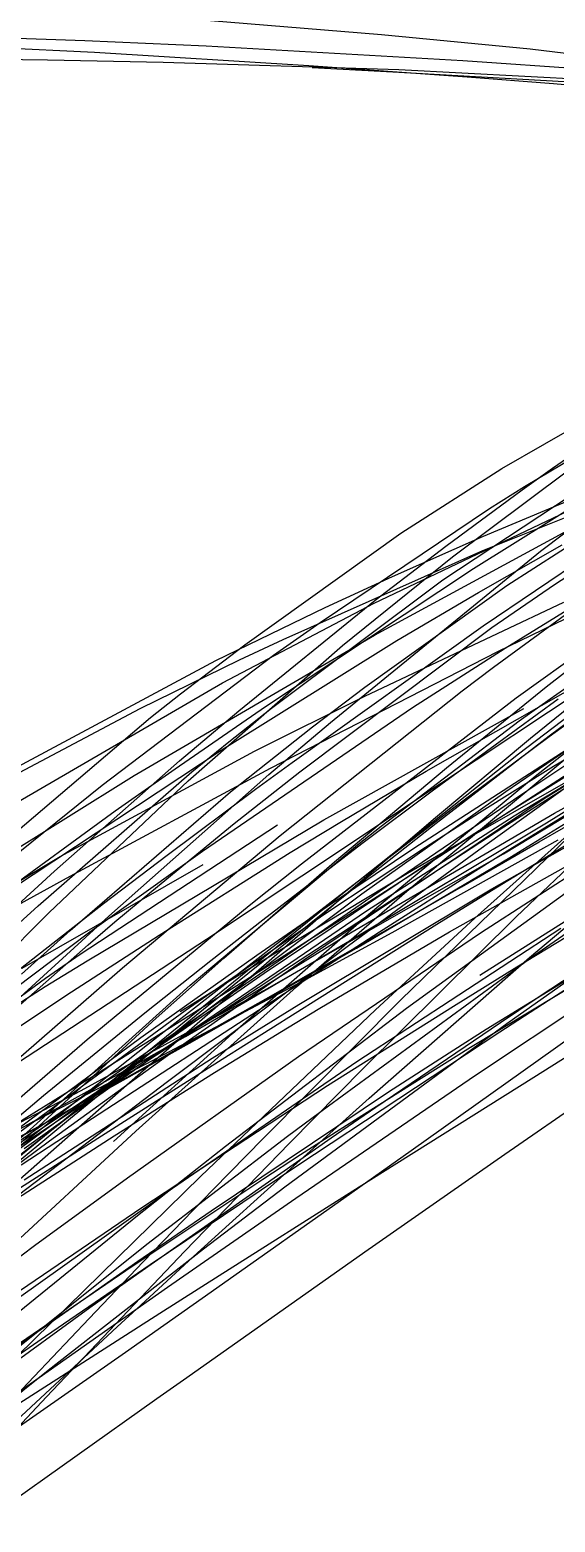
# Model space of a CAD drawing. Header units: metres. Extents: x -663 to 215, y -40 to 703.
# Drawn here: x 15.7 to 41.2, y 264.5 to 337 of the extents above; entities that cross this region are included whole.
import ezdxf

# ---------------------------------------------------------------- set-up
doc = ezdxf.new("R2010")
doc.units = ezdxf.units.M

msp = doc.modelspace()

# ---------------------------------------------------------------- linework, layer by layer
for p, q in [((32.783, 336.712, -2325.65), (23.506, 337.48, -2321.988)), ((18.879, 335.853, -2319.773), (0.423, 336.771, -2309.354)), ((18.412, 336.427, -2319.215), (5.104, 336.869, -2313.691)), ((24.284, 336.173, -2321.652), (18.412, 336.427, -2319.215)), ((36.725, 335.457, -2326.783), (24.284, 336.173, -2321.652)), ((40.003, 336.017, -2328.466), (32.783, 336.712, -2325.65)), ((56.349, 334.073, -2334.66), (40.003, 336.017, -2328.466)), ((16.594, 335.492, -2318.565), (10.663, 335.574, -2315.183)), ((22.205, 335.381, -2321.849), (16.594, 335.492, -2318.565)), ((29.258, 335.21, -2325.821), (18.879, 335.853, -2319.773)), ((33.626, 335.014, -2328.735), (22.205, 335.381, -2321.849)), ((45.096, 334.873, -2330.203), (36.725, 335.457, -2326.783)), ((36.939, 334.662, -2330.344), (29.258, 335.21, -2325.821)), ((33.333, 334.903, -2320.378), (29.423, 335.114, -2317.712)), ((46.883, 334.136, -2329.841), (33.333, 334.903, -2320.378)), ((46.838, 334.327, -2336.782), (33.626, 335.014, -2328.735)), ((41.123, 334.337, -2332.812), (36.939, 334.662, -2330.344)), ((46.295, 333.903, -2335.857), (41.123, 334.337, -2332.812)), ((38.619, 315.67, -2448.673), (47.14, 320.57, -2443.472)), ((39.723, 314.797, -2453.964), (45.594, 318.306, -2450.919)), ((40.494, 311.659, -2461.271), (48.333, 317.589, -2458.343)), ((41.082, 315.687, -2454.005), (43.995, 317.713, -2452.409)), ((37.728, 312.384, -2428.165), (47.475, 316.486, -2427.303)), ((33.726, 312.541, -2451.421), (38.619, 315.67, -2448.673)), ((36.232, 311.39, -2463.295), (41.739, 315.512, -2460.274)), ((37.246, 310.819, -2455.743), (44.874, 315.591, -2453.75)), ((39.612, 314.643, -2454.79), (41.082, 315.687, -2454.005)), ((32.433, 309.135, -2414.216), (44.271, 314.783, -2412.17)), ((35.756, 310.269, -2452.4), (42.89, 314.987, -2448.466)), ((35.901, 311.907, -2456.677), (39.612, 314.643, -2454.79)), ((38.017, 313.739, -2454.811), (39.723, 314.797, -2453.964)), ((29.816, 308.204, -2458.367), (38.017, 313.739, -2454.811)), ((37.698, 311.693, -2426.357), (43.211, 313.91, -2425.814)), ((38.867, 309.996, -2451.977), (45.322, 314.144, -2448.414)), ((32.441, 307.591, -2414.456), (42.542, 313.063, -2411.766)), ((37.722, 308.046, -2450.903), (45.278, 313.16, -2448.88)), ((26.163, 307.119, -2455.139), (33.726, 312.541, -2451.421)), ((33.326, 310.431, -2428.499), (37.728, 312.384, -2428.165)), ((38.21, 306.031, -2451.627), (47.374, 312.754, -2446.852)), ((28.024, 307.384, -2427.175), (37.698, 311.693, -2426.357)), ((30.308, 303.341, -2464.416), (40.494, 311.659, -2461.271)), ((30.896, 307.093, -2465.894), (36.232, 311.39, -2463.295)), ((32.473, 309.28, -2458.314), (35.901, 311.907, -2456.677)), ((37.498, 309.661, -2449.818), (41.548, 311.968, -2448.418)), ((41.18, 310.04, -2453.99), (43.206, 311.385, -2452.874)), ((27.171, 304.118, -2457.407), (37.246, 310.819, -2455.743)), ((38.781, 306.963, -2458.457), (45.801, 311.299, -2456.938)), ((27.452, 304.041, -2456.276), (35.756, 310.269, -2452.4)), ((30.064, 308.93, -2428.727), (33.326, 310.431, -2428.499)), ((31.985, 305.063, -2455.328), (38.867, 309.996, -2451.977)), ((38.142, 307.952, -2455.586), (41.18, 310.04, -2453.99)), ((25.868, 303.908, -2461.073), (32.473, 309.28, -2458.314)), ((33.534, 307.322, -2451.027), (37.498, 309.661, -2449.818)), ((38.422, 306.788, -2437.029), (43.47, 309.255, -2436.237)), ((39.318, 304.538, -2464.864), (45.774, 309.207, -2462.625)), ((24.753, 306.355, -2429.055), (30.064, 308.93, -2428.727)), ((25.084, 305.281, -2415.433), (32.433, 309.135, -2414.216)), ((31.984, 304.634, -2409.736), (41.634, 309.195, -2407.089)), ((40.957, 304.505, -2455.164), (47.294, 308.906, -2451.811)), ((27.56, 306.612, -2459.257), (29.816, 308.204, -2458.367)), ((28.449, 301.411, -2452.782), (37.722, 308.046, -2450.903)), ((28.821, 300.956, -2459.727), (38.142, 307.952, -2455.586)), ((39.436, 301.828, -2432.414), (47.756, 308.189, -2429.398)), ((20.798, 300.771, -2417.624), (32.441, 307.591, -2414.456)), ((23.05, 304.739, -2456.517), (26.163, 307.119, -2455.139)), ((23.411, 300.518, -2468.831), (30.896, 307.093, -2465.894)), ((25.014, 302.01, -2452.949), (33.534, 307.322, -2451.027)), ((25.901, 306.392, -2427.343), (28.024, 307.384, -2427.175)), ((40.231, 300.737, -2448.133), (49.089, 307.699, -2444.198)), ((41.122, 301.226, -2460.768), (51.595, 307.495, -2457.601)), ((14.477, 300.846, -2429.561), (24.753, 306.355, -2429.055)), ((19.25, 300.31, -2461.843), (27.56, 306.612, -2459.257)), ((21.086, 304.026, -2427.695), (25.901, 306.392, -2427.343)), ((27.404, 301.14, -2438.472), (38.422, 306.788, -2437.029)), ((34.288, 304.076, -2459.244), (38.781, 306.963, -2458.457)), ((40.678, 299.658, -2459.149), (52.197, 306.86, -2455.95)), ((40.776, 305.074, -2450.669), (42.497, 306.427, -2449.686)), ((36.694, 304.887, -2452.378), (38.21, 306.031, -2451.627)), ((14.489, 299.112, -2417.095), (25.084, 305.281, -2415.433)), ((27.873, 297.864, -2456.19), (36.694, 304.887, -2452.378)), ((29.447, 303.144, -2456.465), (31.985, 305.063, -2455.328)), ((34.952, 300.987, -2452.631), (42.754, 305.443, -2449.65)), ((35.653, 300.382, -2435.257), (42.606, 305.018, -2433.663)), ((35.943, 301.157, -2453.279), (40.776, 305.074, -2450.669)), ((39.224, 298.827, -2436.411), (49.235, 304.893, -2433.734)), ((40.005, 302.581, -2421.244), (43.09, 305.089, -2420.444)), ((40.919, 302.695, -2431.958), (44.697, 305.516, -2430.738)), ((21.592, 303.593, -2457.129), (23.05, 304.739, -2456.517)), ((26.637, 301.963, -2411.265), (31.984, 304.634, -2409.736)), ((28.915, 296.495, -2467.717), (39.318, 304.538, -2464.864)), ((35.248, 300.034, -2463.629), (41.351, 304.491, -2461.861)), ((37.534, 298.121, -2460.629), (48.078, 304.714, -2457.865)), ((39.465, 303.433, -2455.913), (40.957, 304.505, -2455.164)), ((40.781, 298.483, -2441.761), (50.135, 304.312, -2439.489)), ((13.859, 300.188, -2428.163), (21.086, 304.026, -2427.695)), ((14.093, 297.212, -2459.629), (21.592, 303.593, -2457.129)), ((22.787, 301.099, -2457.855), (27.171, 304.118, -2457.407)), ((23, 301.49, -2462.148), (25.868, 303.908, -2461.073)), ((24.11, 297.109, -2460.21), (34.288, 304.076, -2459.244)), ((25.392, 302.415, -2457.148), (27.452, 304.041, -2456.276)), ((29.987, 298.626, -2403.479), (39.682, 304.036, -2402.946)), ((32.772, 298.313, -2458.879), (39.465, 303.433, -2455.913)), ((37.499, 297.172, -2433.089), (46.69, 303.781, -2431.02)), ((39.141, 297.28, -2442.314), (49.683, 303.802, -2440.147)), ((39.543, 299.845, -2442.44), (45.043, 303.526, -2441.186)), ((40.919, 302.663, -2423.584), (42.363, 303.714, -2423.217)), ((25.472, 299.983, -2458.076), (29.447, 303.144, -2456.465)), ((27.331, 300.823, -2465.226), (30.308, 303.341, -2464.416)), ((34.363, 297.249, -2433.247), (43.702, 303.296, -2430.326)), ((35.438, 298.468, -2433.518), (40.919, 302.695, -2431.958)), ((35.952, 296.803, -2453.539), (43.867, 303.39, -2449.691)), ((36.124, 297.194, -2434.754), (44.65, 302.696, -2432.924)), ((38.703, 296.98, -2444.092), (49.191, 303.317, -2441.755)), ((38.718, 298.291, -2443.607), (46.603, 303.304, -2441.883)), ((39.014, 296.805, -2442.126), (49.331, 303.161, -2439.637)), ((14.901, 295.309, -2454.097), (25.014, 302.01, -2452.949)), ((17.213, 296.846, -2414.055), (26.637, 301.963, -2411.265)), ((23.6, 300.963, -2457.865), (25.392, 302.415, -2457.148)), ((35.398, 298.734, -2422.343), (40.005, 302.581, -2421.244)), ((36.167, 299.123, -2424.663), (40.919, 302.663, -2423.584)), ((38.818, 300, -2461.292), (42.124, 302.269, -2460.43)), ((40.437, 297.553, -2444.127), (48.817, 302.415, -2442.226)), ((16.927, 296.135, -2464.012), (23, 301.49, -2462.148)), ((26.673, 300.111, -2453.091), (28.449, 301.411, -2452.782)), ((30.651, 294.857, -2434.969), (39.436, 301.828, -2432.414)), ((39.318, 293.925, -2452.586), (47.163, 301.392, -2449.718)), ((12.881, 295.84, -2419.75), (20.798, 300.771, -2417.624)), ((16.139, 294.451, -2460.183), (23.6, 300.963, -2457.865)), ((16.679, 294.125, -2470.719), (23.411, 300.518, -2468.831)), ((17.687, 295.889, -2439.451), (27.404, 301.14, -2438.472)), ((19.569, 293.956, -2466.882), (27.331, 300.823, -2465.226)), ((19.883, 299.062, -2458.044), (22.787, 301.099, -2457.855)), ((25.64, 298.445, -2460.965), (28.821, 300.956, -2459.727)), ((30.503, 296.584, -2455.957), (35.943, 301.157, -2453.279)), ((30.851, 298.55, -2453.981), (34.952, 300.987, -2452.631)), ((33.586, 295.233, -2450.817), (40.231, 300.737, -2448.133)), ((35.457, 296.86, -2425.872), (42.735, 301.034, -2424.079)), ((37.541, 298.985, -2461.738), (41.122, 301.226, -2460.768)), ((41.169, 298.943, -2428.178), (44.261, 300.651, -2427.356)), ((13.519, 295.696, -2463.112), (19.25, 300.31, -2461.843)), ((17.687, 293.256, -2460.494), (25.472, 299.983, -2458.076)), ((22.395, 296.917, -2453.702), (26.673, 300.111, -2453.091)), ((28.931, 295.908, -2436.622), (35.653, 300.382, -2435.257)), ((31.835, 297.476, -2464.517), (35.248, 300.034, -2463.629)), ((31.84, 295.03, -2462.855), (38.818, 300, -2461.292)), ((32.007, 294.695, -2443.896), (39.543, 299.845, -2442.44)), ((37.587, 293.149, -2430.23), (48.074, 299.942, -2427.122)), ((10.787, 292.415, -2457.78), (19.883, 299.062, -2458.044)), ((27.326, 292.324, -2426.183), (36.167, 299.123, -2424.663)), ((29.011, 291.819, -2461.551), (40.678, 299.658, -2459.149)), ((38.136, 295.274, -2427.186), (46.027, 299.751, -2425.075)), ((38.404, 295.382, -2443.449), (44.584, 299.172, -2442.123)), ((18.182, 292.108, -2396.444), (27.75, 298.387, -2391.82)), ((18.512, 291.789, -2405.157), (29.987, 298.626, -2403.479)), ((21.65, 295.172, -2462.325), (25.64, 298.445, -2460.965)), ((28.362, 297.038, -2454.724), (30.851, 298.55, -2453.981)), ((30.957, 294.944, -2423.299), (35.398, 298.734, -2422.343)), ((31.084, 293.033, -2430.584), (41.169, 298.943, -2428.178)), ((31.233, 292.754, -2443.669), (40.781, 298.483, -2441.761)), ((32.066, 294.213, -2437.932), (39.224, 298.827, -2436.411)), ((32.169, 295.896, -2434.351), (35.438, 298.468, -2433.518)), ((33.729, 289.891, -2454.51), (42.472, 298.39, -2451.816)), ((34.918, 297.305, -2462.402), (37.541, 298.985, -2461.738)), ((36.077, 293.198, -2454.381), (45.622, 298.559, -2451.3)), ((20.228, 291.445, -2458.836), (27.873, 297.864, -2456.19)), ((28.061, 291.318, -2445.407), (38.718, 298.291, -2443.607)), ((31.618, 297.405, -2459.356), (32.772, 298.313, -2458.879)), ((33.301, 293.161, -2443.103), (41.349, 297.66, -2441.699)), ((34.678, 296.276, -2461.296), (37.534, 298.121, -2460.629)), ((37.316, 293.854, -2455.672), (42.093, 298.139, -2453.993)), ((39.959, 291.942, -2456.518), (47.255, 298.113, -2453.789)), ((18.644, 293.194, -2460.362), (24.11, 297.109, -2460.21)), ((19.306, 294.565, -2454.049), (22.395, 296.917, -2453.702)), ((22.008, 293.036, -2456.24), (28.362, 297.038, -2454.724)), ((23.517, 290.606, -2462.029), (31.618, 297.405, -2459.356)), ((27.034, 293.781, -2465.599), (31.835, 297.476, -2464.517)), ((27.232, 290.419, -2446.031), (38.703, 296.98, -2444.092)), ((30.033, 294.067, -2463.492), (34.918, 297.305, -2462.402)), ((31.539, 295.359, -2434.036), (34.363, 297.249, -2433.247)), ((32.751, 295.027, -2435.448), (36.124, 297.194, -2434.754)), ((33.031, 293.886, -2433.909), (37.499, 297.172, -2433.089)), ((36.662, 295.371, -2444.926), (40.437, 297.553, -2444.127)), ((37.361, 296.161, -2442.648), (39.141, 297.28, -2442.314)), ((7.983, 291.335, -2416.829), (17.213, 296.846, -2414.055)), ((15.363, 291.433, -2405.457), (24.14, 296.463, -2403.431)), ((25.138, 291.913, -2458.3), (30.503, 296.584, -2455.957)), ((26.377, 294.475, -2468.315), (28.915, 296.495, -2467.717)), ((27.096, 291.178, -2462.736), (34.678, 296.276, -2461.296)), ((31.571, 292.393, -2443.647), (39.014, 296.805, -2442.126)), ((34.022, 295.167, -2454.421), (35.952, 296.803, -2453.539)), ((34.043, 296.036, -2426.208), (35.457, 296.86, -2425.872)), ((11.468, 291.116, -2465.241), (16.927, 296.135, -2464.012)), ((14.824, 294.304, -2439.696), (17.687, 295.889, -2439.451)), ((24.16, 289.436, -2435.963), (32.169, 295.896, -2434.351)), ((24.305, 292.843, -2437.471), (28.931, 295.908, -2436.622)), ((26.148, 291.26, -2427.933), (34.043, 296.036, -2426.208)), ((32.693, 293.187, -2443.446), (37.361, 296.161, -2442.648)), ((37.557, 291.092, -2454.316), (45.409, 296.062, -2452.163)), ((19.865, 293.674, -2462.876), (21.65, 295.172, -2462.325)), ((20.972, 286.232, -2424.975), (30.957, 294.944, -2423.299)), ((21.159, 287.004, -2464.481), (31.84, 295.03, -2462.855)), ((21.166, 287.157, -2436.974), (30.651, 294.857, -2434.969)), ((28.675, 290.521, -2456.643), (34.022, 295.167, -2454.421)), ((28.783, 289.672, -2429.409), (38.136, 295.274, -2427.186)), ((29.114, 292.701, -2436.171), (32.751, 295.027, -2435.448)), ((30.16, 294.424, -2434.402), (31.539, 295.359, -2434.036)), ((31.954, 293.852, -2451.446), (33.586, 295.233, -2450.817)), ((33.993, 293.833, -2445.468), (36.662, 295.371, -2444.926)), ((33.994, 289.48, -2455.547), (41.744, 295.103, -2453.758)), ((35.594, 293.639, -2444.001), (38.404, 295.382, -2443.449)), ((40.151, 292.022, -2454.685), (44.875, 295.312, -2453.437)), ((11.746, 289.179, -2471.603), (16.679, 294.125, -2470.719)), ((12.975, 289.602, -2454.412), (19.306, 294.565, -2454.049)), ((14.055, 292.561, -2460.715), (16.139, 294.451, -2460.183)), ((18.511, 287.963, -2469.664), (26.377, 294.475, -2468.315)), ((22.336, 287.555, -2439.358), (32.066, 294.213, -2437.932)), ((23.27, 289.37, -2464.668), (30.033, 294.067, -2463.492)), ((25.11, 289.923, -2445.007), (32.007, 294.695, -2443.896)), ((26.74, 292.063, -2435.231), (30.16, 294.424, -2434.402)), ((37.869, 288.462, -2452.798), (47.537, 294.428, -2450.03)), ((14.727, 289.522, -2467.643), (19.569, 293.956, -2466.882)), ((18.563, 292.567, -2463.252), (19.865, 293.674, -2462.876)), ((24.514, 291.807, -2466.101), (27.034, 293.781, -2465.599)), ((25.564, 288.255, -2453.65), (31.954, 293.852, -2451.446)), ((27.177, 289.935, -2446.736), (33.993, 293.833, -2445.468)), ((29.787, 289.995, -2445), (35.594, 293.639, -2444.001)), ((31.128, 292.475, -2434.222), (33.031, 293.886, -2433.909)), ((31.599, 286.898, -2454.635), (41.479, 293.374, -2452.578)), ((31.913, 286.577, -2454.781), (39.318, 293.925, -2452.586)), ((32.49, 289.408, -2457.143), (37.316, 293.854, -2455.672)), ((37.103, 287.59, -2453.435), (47.399, 293.808, -2450.788)), ((9.699, 286.454, -2459.77), (18.644, 293.194, -2460.362)), ((13.978, 288.533, -2464.311), (18.563, 292.567, -2463.252)), ((14.3, 286.288, -2438.967), (24.305, 292.843, -2437.471)), ((15.337, 291.142, -2461.09), (17.687, 293.256, -2460.494)), ((17.486, 290.098, -2457.06), (22.008, 293.036, -2456.24)), ((22.731, 287.834, -2432.326), (31.084, 293.033, -2430.584)), ((26.294, 289.862, -2444.515), (31.233, 292.754, -2443.669)), ((27.265, 291.522, -2436.53), (29.114, 292.701, -2436.171)), ((27.513, 289.845, -2444.223), (32.693, 293.187, -2443.446)), ((28.762, 287.134, -2432.351), (37.587, 293.149, -2430.23)), ((29.267, 290.96, -2443.731), (33.301, 293.161, -2443.103)), ((29.793, 289.482, -2455.949), (36.077, 293.198, -2454.381)), ((39.341, 291.485, -2426.668), (42.219, 293.237, -2425.861)), ((40.389, 290.016, -2445.667), (44.432, 292.697, -2444.168)), ((16.496, 290.939, -2397.323), (18.182, 292.108, -2396.444)), ((21.124, 288.066, -2436.363), (26.74, 292.063, -2435.231)), ((21.449, 287.726, -2426.924), (27.326, 292.324, -2426.183)), ((21.861, 288.995, -2459.588), (25.138, 291.913, -2458.3)), ((22.415, 285.924, -2435.187), (31.128, 292.475, -2434.222)), ((23.478, 287.783, -2444.999), (31.571, 292.393, -2443.647)), ((27.551, 290.815, -2461.811), (29.011, 291.819, -2461.551)), ((30.214, 284.751, -2456.686), (40.151, 292.022, -2454.685)), ((32.193, 285.127, -2458.838), (39.959, 291.942, -2456.518)), ((13.847, 285.882, -2460.495), (20.228, 291.445, -2458.836)), ((16.484, 290.543, -2405.521), (18.512, 291.789, -2405.157)), ((18.876, 286.243, -2438.023), (27.265, 291.522, -2436.53)), ((21.322, 289.264, -2466.65), (24.514, 291.807, -2466.101)), ((21.483, 287.264, -2463.543), (27.096, 291.178, -2462.736)), ((21.873, 287.215, -2446.24), (28.061, 291.318, -2445.407)), ((23.031, 289.327, -2428.573), (26.148, 291.26, -2427.933)), ((36.272, 289.589, -2427.488), (39.341, 291.485, -2426.668)), ((37.348, 286.243, -2456.628), (44.944, 291.29, -2454.814)), ((38.859, 288.745, -2453.382), (42.556, 291.341, -2452.418)), ((40.868, 289.856, -2443.164), (42.95, 291.195, -2442.408)), ((10.583, 286.765, -2406.779), (16.484, 290.543, -2405.521)), ((12.034, 287.679, -2399.779), (16.496, 290.939, -2397.323)), ((14.928, 282.86, -2463.752), (23.517, 290.606, -2462.029)), ((18.229, 285.495, -2447.109), (27.232, 290.419, -2446.031)), ((20.876, 283.516, -2459.272), (28.675, 290.521, -2456.643)), ((21.38, 286.784, -2444.738), (29.267, 290.96, -2443.731)), ((22.881, 287.533, -2462.507), (27.551, 290.815, -2461.811)), ((13.739, 287.608, -2457.564), (17.486, 290.098, -2457.06)), ((18.595, 285.089, -2448.122), (27.177, 289.935, -2446.736)), ((18.781, 284.148, -2445.262), (27.513, 289.845, -2444.223)), ((20.64, 286.815, -2445.628), (25.11, 289.923, -2445.007)), ((23.278, 288.12, -2444.979), (26.294, 289.862, -2444.515)), ((24.574, 287.068, -2430.331), (28.783, 289.672, -2429.409)), ((25.068, 287.011, -2445.704), (29.787, 289.995, -2445)), ((27.057, 283.169, -2456.069), (33.729, 289.891, -2454.51)), ((38.523, 288.339, -2443.983), (40.868, 289.856, -2443.164)), ((38.551, 288.787, -2446.322), (40.389, 290.016, -2445.667)), ((40.167, 286.144, -2442.828), (46.256, 289.955, -2440.897)), ((14.576, 282.291, -2461.845), (21.861, 288.995, -2459.588)), ((15.248, 283.49, -2465.495), (23.27, 289.37, -2464.668)), ((16.398, 285.249, -2467.28), (21.322, 289.264, -2466.65)), ((17.708, 284.143, -2436.915), (24.16, 289.436, -2435.963)), ((24.026, 281.338, -2458.974), (32.49, 289.408, -2457.143)), ((25.229, 282.787, -2456.971), (33.994, 289.48, -2455.547)), ((28.226, 288.538, -2456.295), (29.793, 289.482, -2455.949)), ((30.174, 285.727, -2428.977), (36.272, 289.589, -2427.488)), ((19.798, 283.015, -2455.324), (25.564, 288.255, -2453.65)), ((24.694, 286.368, -2456.959), (28.226, 288.538, -2456.295)), ((28.108, 280.812, -2455.457), (38.859, 288.745, -2453.382)), ((28.731, 281.875, -2446.915), (38.523, 288.339, -2443.983)), ((32.515, 284.687, -2448.282), (38.551, 288.787, -2446.322)), ((34.222, 282.581, -2439.733), (43.014, 288.843, -2437.105)), ((36.301, 287.47, -2453.189), (37.869, 288.462, -2452.798)), ((9.448, 280.114, -2470.304), (18.511, 287.963, -2469.664)), ((12.121, 280.325, -2427.571), (21.449, 287.726, -2426.924)), ((12.609, 281.743, -2437.536), (21.124, 288.066, -2436.363)), ((16.698, 283.054, -2463.132), (22.881, 287.533, -2462.507)), ((19.569, 285.611, -2445.558), (23.478, 287.783, -2444.999)), ((20.14, 286.016, -2439.613), (22.336, 287.555, -2439.358)), ((20.686, 286.529, -2432.726), (22.731, 287.834, -2432.326)), ((21.134, 286.894, -2445.283), (23.278, 288.12, -2444.979)), ((33.572, 285.385, -2454.159), (37.103, 287.59, -2453.435)), ((10.166, 280.819, -2446.303), (21.134, 286.894, -2445.283)), ((10.706, 279.356, -2464.166), (21.483, 287.264, -2463.543)), ((12.808, 282.391, -2445.507), (21.38, 286.784, -2444.738)), ((12.976, 280.589, -2465.091), (21.159, 287.004, -2464.481)), ((15.204, 282.27, -2437.882), (21.166, 287.157, -2436.974)), ((15.463, 281.155, -2432.069), (24.574, 287.068, -2430.331)), ((16.452, 283.598, -2446.828), (21.873, 287.215, -2446.24)), ((18.769, 285.512, -2445.868), (20.64, 286.815, -2445.628)), ((20.476, 281.25, -2433.9), (28.762, 287.134, -2432.351)), ((20.507, 284.114, -2446.29), (25.068, 287.011, -2445.704)), ((22.649, 280.747, -2455.643), (31.599, 286.898, -2454.635)), ((33.12, 285.421, -2453.892), (36.301, 287.47, -2453.189)), ((11.523, 277.908, -2426.033), (20.972, 286.232, -2424.975)), ((12.186, 282.093, -2439.084), (18.876, 286.243, -2438.023)), ((18.9, 285.375, -2433.062), (20.686, 286.529, -2432.726)), ((19.826, 283.294, -2457.63), (24.694, 286.368, -2456.959)), ((28.327, 282.939, -2455.673), (31.913, 286.577, -2454.781)), ((28.627, 280.274, -2457.994), (37.348, 286.243, -2456.628)), ((32.839, 281.534, -2444.823), (40.167, 286.144, -2442.828)), ((4.98, 278.597, -2447.76), (18.229, 285.495, -2447.109)), ((14.686, 282.582, -2433.797), (18.9, 285.375, -2433.062)), ((14.849, 280.171, -2435.561), (22.415, 285.924, -2435.187)), ((14.922, 282.83, -2446.307), (18.769, 285.512, -2445.868)), ((17.355, 284.396, -2445.844), (19.569, 285.611, -2445.558)), ((17.677, 284.264, -2439.854), (20.14, 286.016, -2439.613)), ((21.168, 279.812, -2430.845), (30.174, 285.727, -2428.977)), ((24.53, 279.657, -2455.124), (33.12, 285.421, -2453.892)), ((30.777, 283.608, -2454.648), (33.572, 285.385, -2454.159)), ((38.767, 282.409, -2435.654), (43.913, 285.966, -2434.412)), ((7.041, 277.329, -2467.599), (16.398, 285.249, -2467.28)), ((7.869, 279.131, -2449.482), (18.595, 285.089, -2448.122)), ((26.935, 280.401, -2460.055), (32.193, 285.127, -2458.838)), ((28.238, 283.274, -2457.027), (30.214, 284.751, -2456.686)), ((30.35, 283.202, -2448.94), (32.515, 284.687, -2448.282)), ((11.501, 278.996, -2437.529), (17.708, 284.143, -2436.915)), ((12.162, 281.611, -2446.391), (17.355, 284.396, -2445.844)), ((12.763, 279.187, -2447.041), (20.507, 284.114, -2446.29)), ((15.322, 281.884, -2445.608), (18.781, 284.148, -2445.262)), ((15.466, 282.671, -2440.032), (17.677, 284.264, -2439.854)), ((12.614, 275.873, -2461.184), (20.876, 283.516, -2459.272)), ((12.84, 281.18, -2447.152), (16.452, 283.598, -2446.828)), ((15.147, 280.263, -2458.022), (19.826, 283.294, -2457.63)), ((21.018, 276.645, -2451.274), (30.35, 283.202, -2448.94)), ((21.413, 278.035, -2457.91), (28.238, 283.274, -2457.027)), ((24.632, 280.69, -2456.538), (27.057, 283.169, -2456.069)), ((28.867, 282.379, -2454.94), (30.777, 283.608, -2454.648)), ((13.537, 280.719, -2463.34), (16.698, 283.054, -2463.132)), ((20.955, 279.427, -2457.475), (25.229, 282.787, -2456.971)), ((23.244, 277.682, -2456.652), (28.327, 282.939, -2455.673)), ((31.343, 280.536, -2440.522), (34.222, 282.581, -2439.733)), ((31.979, 277.664, -2437.044), (38.767, 282.409, -2435.654)), ((21.572, 277.048, -2448.672), (28.731, 281.875, -2446.915)), ((27.04, 281.192, -2455.185), (28.867, 282.379, -2454.94)), ((15.136, 272.62, -2459.79), (24.026, 281.338, -2458.974)), ((15.963, 277.964, -2434.579), (20.476, 281.25, -2433.9)), ((20.395, 276.757, -2455.693), (27.04, 281.192, -2455.185)), ((31.398, 280.625, -2445.188), (32.839, 281.534, -2444.823)), ((15.185, 275.438, -2455.839), (22.649, 280.747, -2455.643)), ((21.233, 277.173, -2457.061), (24.632, 280.69, -2456.538)), ((22.418, 275.952, -2458.552), (28.627, 280.274, -2457.994)), ((23.87, 277.611, -2460.625), (26.935, 280.401, -2460.055)), ((24.157, 277.813, -2456.047), (28.108, 280.812, -2455.457)), ((24.806, 275.913, -2442.086), (31.343, 280.536, -2440.522)), ((24.91, 276.512, -2446.585), (31.398, 280.625, -2445.188)), ((12.99, 274.238, -2432.209), (21.168, 279.812, -2430.845)), ((20.972, 277.212, -2455.447), (24.53, 279.657, -2455.124)), ((14.266, 274.015, -2457.906), (20.955, 279.427, -2457.475)), ((9.442, 273.093, -2435.276), (15.963, 277.964, -2434.579)), ((10.984, 269.706, -2458.427), (21.413, 278.035, -2457.91)), ((16.554, 270.631, -2457.37), (23.244, 277.682, -2456.652)), ((16.633, 271.927, -2456.755), (24.157, 277.813, -2456.047)), ((21.116, 275.084, -2461.031), (23.87, 277.611, -2460.625)), ((23.349, 271.574, -2438.388), (31.979, 277.664, -2437.044)), ((14.629, 272.81, -2455.751), (20.395, 276.757, -2455.693)), ((15.247, 273.188, -2455.625), (20.972, 277.212, -2455.447)), ((16.506, 273.576, -2449.698), (21.572, 277.048, -2448.672)), ((18.608, 274.432, -2457.366), (21.233, 277.173, -2457.061)), ((18.646, 274.957, -2451.791), (21.018, 276.645, -2451.274)), ((13.372, 269.577, -2458.608), (22.418, 275.952, -2458.552)), ((20.381, 272.799, -2442.996), (24.806, 275.913, -2442.086)), ((22.035, 274.681, -2447.122), (24.91, 276.512, -2446.585)), ((9.893, 268.589, -2453.141), (18.646, 274.957, -2451.791)), ((15.208, 270.298, -2448.056), (22.035, 274.681, -2447.122)), ((19.97, 274.028, -2461.175), (21.116, 275.084, -2461.031)), ((12.597, 267.17, -2461.428), (19.97, 274.028, -2461.175)), ((13.681, 269.23, -2457.628), (18.608, 274.432, -2457.366)), ((12.724, 270.953, -2450.332), (16.506, 273.576, -2449.698)), ((12.928, 267.597, -2444.137), (20.381, 272.799, -2442.996)), ((12.533, 268.652, -2456.96), (16.633, 271.927, -2456.755)), ((21.888, 270.54, -2438.585), (23.349, 271.574, -2438.388)), ((13.359, 267.233, -2457.517), (16.554, 270.631, -2457.37)), ((13.448, 264.547, -2439.327), (21.888, 270.54, -2438.585))]:
    msp.add_line(p, q)

doc.saveas('drawing.dxf')
